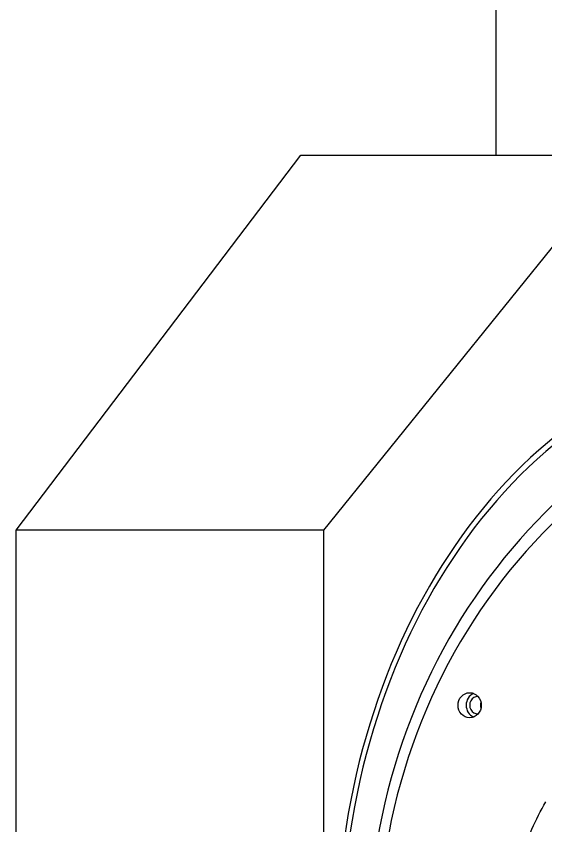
# Model space of a CAD drawing. Header units: millimetres. Extents: x -360063 to 84100, y -179792 to 59400.
# Drawn here: x 39529 to 39953, y 43898 to 44546 of the extents above; entities that cross this region are included whole.
import ezdxf

# ---------------------------------------------------------------- set-up
doc = ezdxf.new("R2010")
doc.units = ezdxf.units.MM
doc.header["$LTSCALE"] = 100
doc.layers.add('Visible', color=7, linetype='Continuous', lineweight=25)

msp = doc.modelspace()

# ---------------------------------------------------------------- linework, layer by layer
at = {"layer": 'Visible'}
for p, q in [((39913.42, 44435.17), (39913.42, 44600.17)), ((39529.11, 44135.17), (39757.09, 44435.17)), ((39757.09, 44435.17), (39913.42, 44435.17)), ((40017.64, 44435.17), (39775.2, 44135.17)), ((39913.42, 44435.17), (40089.58, 44435.17)), ((39529.11, 43585.17), (39529.11, 44135.17)), ((39775.2, 44135.17), (39529.11, 44135.17)), ((39775.2, 44135.17), (39775.2, 43585.17))]:
    msp.add_line(p, q, dxfattribs=at)
for centre, major_axis, ratio, start_param, end_param in [((40153.67, 43800.17), (0, 481.5), 0.764292, 0.18649, 3.049971), ((40153.67, 43800.17), (0, -476.5), 0.764292, 3.260217, 6.201394), ((40255.14, 43800.17), (0, 476.5), 0.932595, 0.125832, 2.872934), ((40248.65, 43800.17), (0, 461), 0.932595, 0.023162, 2.902935), ((39898.67, 43994.93), (0, 10), 0.932595, 0.355768, 2.785824), ((39898.67, 43994.93), (0, 6.92), 0.932595, 6.245616, 9.462348), ((39907.33, 43994.93), (0, 6.92), 0.932595, 1.231504, 1.910089)]:
    msp.add_ellipse(centre, major_axis=major_axis, ratio=ratio, start_param=start_param, end_param=end_param, dxfattribs=at)
msp.add_ellipse((39892.17, 43994.93), major_axis=(0, 10), ratio=0.932595, dxfattribs=at)
msp.add_open_spline([(39953.14, 43682.84), (39944.96, 43696.85), (39938.26, 43711.83), (39928.12, 43742.97), (39924.69, 43759.14), (39921.26, 43791.88), (39921.26, 43808.46), (39924.69, 43841.2), (39928.12, 43857.37), (39938.26, 43888.51), (39944.96, 43903.49), (39953.14, 43917.5)], degree=3, knots=[2.582123, 2.582123, 2.582123, 2.582123, 2.805911, 2.805911, 3.029699, 3.029699, 3.253487, 3.253487, 3.477274, 3.477274, 3.701062, 3.701062, 3.701062, 3.701062], dxfattribs=at)

doc.saveas('drawing.dxf')
